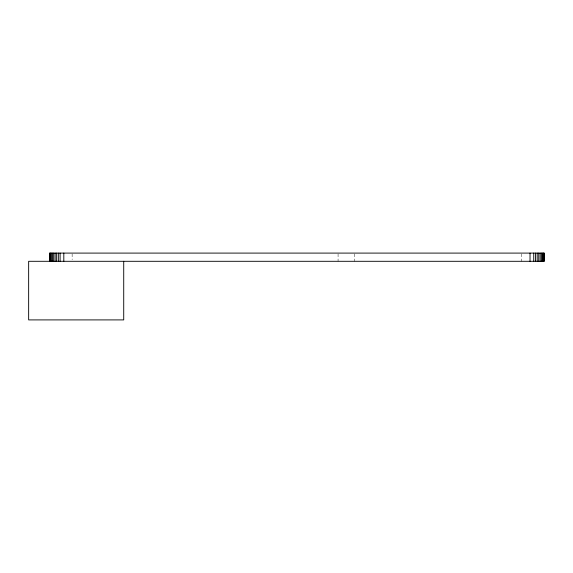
<?xml version="1.0" encoding="UTF-8"?>
<svg xmlns="http://www.w3.org/2000/svg" width="573" height="573" viewBox="0 0 573 573"><rect width="100%" height="100%" fill="white"/><g stroke="black" fill="none" stroke-linecap="round" stroke-linejoin="round"><path stroke-width="0.43" stroke-dasharray="2.87 2.15" d="M521.688 253.918L521.709 261.302M354.737 253.918L354.737 261.302M338.077 253.918L338.07 261.302M72.134 253.918L72.148 259.662"/><path stroke-width="0.86" d="M543.863 253.094L543.863 261.302M543.261 253.094L543.261 261.302M542.43 253.094L542.43 261.302M541.392 253.094L541.392 261.302M540.153 253.094L540.153 261.302M538.749 253.094L538.749 261.302M537.188 253.094L537.188 261.302M535.504 253.094L535.504 261.302M533.735 253.094L533.735 261.302M530.025 253.094L530.025 261.302M123.718 261.302L123.718 319.906L28.65 319.906L28.65 261.302L544.35 261.302L544.35 253.094L49.486 253.094L49.486 261.302M63.811 253.094L63.811 261.302M60.101 253.094L60.101 261.302M58.331 253.094L58.331 261.302M56.648 253.094L56.648 261.302M55.094 253.094L55.094 261.302M53.683 253.094L53.683 261.302M52.444 253.094L52.444 261.302M51.405 253.094L51.405 261.302M50.574 253.094L50.574 261.302M49.973 253.094L49.973 261.302"/></g></svg>
